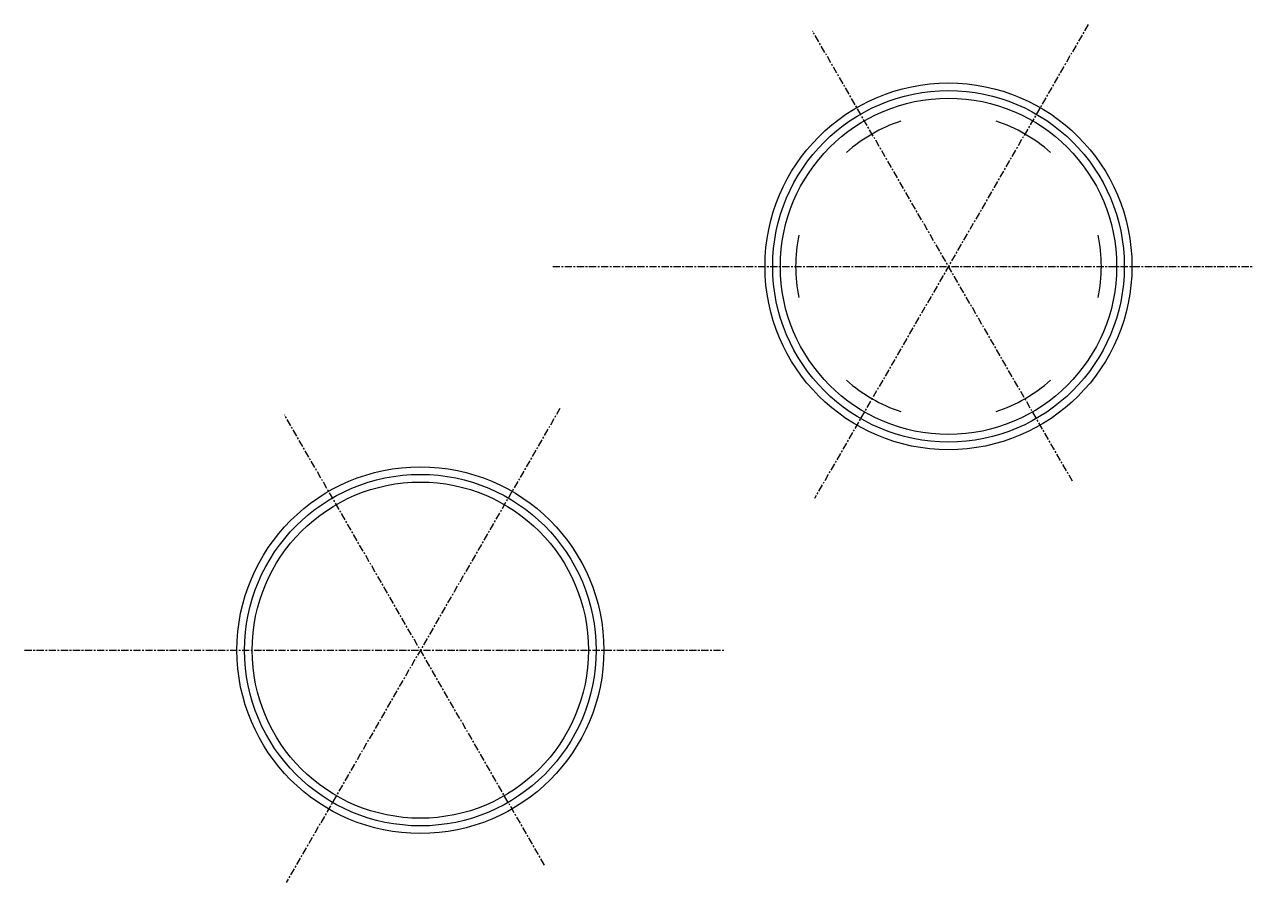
# Model space of a CAD drawing. Header units: millimetres. Extents: x -60.4 to 19.9, y -40.3 to 15.8.
import ezdxf

# ---------------------------------------------------------------- set-up
doc = ezdxf.new("R2010")
doc.units = ezdxf.units.MM
doc.linetypes.add('CHAIN', pattern=[0.7087, 0.4724, -0.0591, 0.1181, -0.0591])

msp = doc.modelspace()

# ---------------------------------------------------------------- linework, layer by layer
at = {"linetype": 'CHAIN'}
for p, q in [((8.121, -14.066), (-8.886, 15.392)), ((9.134, 15.821), (-8.775, -15.198)), ((-25.892, 0), (19.949, 0)), ((-25.414, -9.294), (-43.323, -40.313)), ((-26.427, -39.18), (-43.435, -9.723)), ((-60.44, -25.114), (-14.6, -25.114))]:
    msp.add_line(p, q, dxfattribs=at)
for centre, radius in [((0, 0), 12), ((0, 0), 11.5), ((0, 0), 11), ((-34.548, -25.114), 12), ((-34.548, -25.114), 11.5), ((-34.548, -25.114), 11)]:
    msp.add_circle(centre, radius)
for start, end in [(108.19487, 131.80513), (48.19487, 71.80513), (168.19487, 191.80513), (348.19487, 11.80513), (228.19487, 251.80513), (288.19487, 311.80513)]:
    msp.add_arc((0, 0), 10, start, end)

doc.saveas('drawing.dxf')
